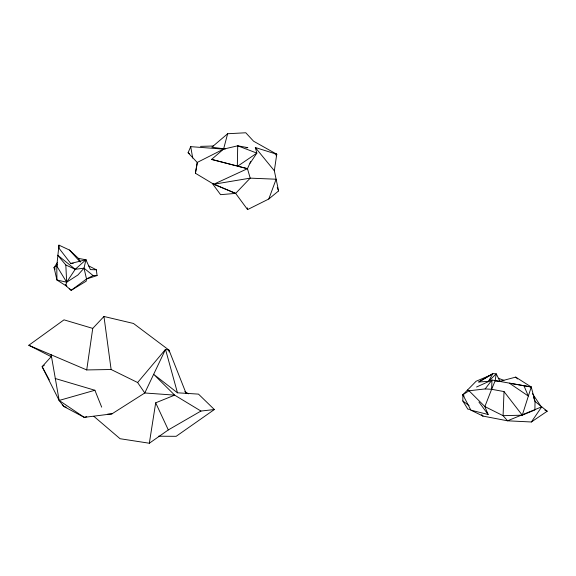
<?xml version="1.0" encoding="UTF-8"?>
<svg xmlns="http://www.w3.org/2000/svg" width="576" height="576" viewBox="0 0 576 576"><rect width="100%" height="100%" fill="white"/><g stroke="black" fill="none" stroke-linecap="round" stroke-linejoin="round"><path stroke-width="0.86" d="M470.455 409.435L467.834 409.154L462.83 400.954L462.866 394.762L476.129 381.233L490.176 375.293L492.804 373.637L496.246 373.824L499.954 381.312L515.722 377.114L531.252 387.007L535.039 401.45L534.888 409.982L522.266 415.174L503.078 415.678L484.862 406.57L469.03 390.78L467.518 390.017M470.887 410.155L488.146 414.504L484.862 406.57L491.623 389.29L491.962 380.03L531.252 387.007L522.266 415.174L504.022 391.572L491.623 389.29L485.165 388.93L469.03 390.78L462.866 394.762L470.887 410.155L482.99 416.088L507.514 420.804L531.367 421.985L547.2 411.221L535.039 401.45L533.527 397.217M504.022 391.572L503.078 415.678L507.514 420.804L541.735 406.829L531.367 421.985M78.509 258.43L85.939 259.769L84.017 268.178L86.522 278.978L86.184 281.189L71.172 290.333L65.736 285.617L56.938 280.015L56.779 266.076L58.954 245.138L69.379 250.013L78.509 258.43L80.395 261.9M93.931 416.39L120.067 438.718L149.328 443.232L155.686 402.826L174.658 395.136L153.655 374.306L177.466 392.803L198.497 394.121L214.351 409.536L200.945 411.048L174.658 395.136L144.778 392.983L137.621 382.522L111.118 369.504L86.724 369.936L92.75 328.392L103.961 316.476L133.481 323.467L169.006 350.136L186.07 393.278M268.79 199.008L276.127 179.222L250.207 178.142L235.649 193.392L220.586 194.674L212.371 183.514L235.649 193.392L247.579 209.599L268.79 199.008L278.597 190.922L274.334 170.755L276.754 154.238L253.57 141.199L245.786 132.768L227.65 133.74L211.838 147.197L225.295 149.018M491.623 389.29L495.115 380.873L496.246 373.824L488.563 381.319L478.75 381.996L492.804 373.637L488.563 381.319M235.649 193.392L213.754 184.248L195.408 173.254L197.215 162.454L223.56 149.126L237.715 145.807L247.838 147.65L246.103 147.751M195.408 173.254L197.294 163.066M250.618 161.597L247.464 168.689L213.754 184.248L250.207 178.142L247.464 168.689L211.572 159.401L223.56 149.126L227.65 133.74M65.736 285.617L66.672 282.197L65.822 264.996L57.715 255.233L75.233 269.302L84.017 268.178L93.103 275.566L97.085 275.573L96.329 269.791L88.459 265.766M84.017 268.178L77.911 274.997L66.672 282.197L56.938 280.015L54.079 267.588L56.779 266.076L57.434 264.442M276.106 155.794L276.754 154.238L255.312 147.514L256.853 153.122L250.063 163.26M197.215 162.454L188.093 152.748L190.699 146.65L223.56 149.126M54.914 269.1L54.079 267.588L57.478 262.454M96.329 269.791L90.396 269.604L85.939 259.769L75.233 269.302L66.672 282.197L56.779 266.076M485.165 388.93L491.962 380.03L476.546 387.022M137.621 382.522L165.514 349.373L169.006 350.136L169.092 351.907M86.731 416.729L84.226 417.37L59.155 400.442L51.17 354.794L51.192 356.681L42.127 366.682L59.155 400.442L63.641 406.39L84.226 417.37L111.931 413.878L144.778 392.983L165.514 349.373L177.466 392.803M93.103 275.566L86.522 278.978L71.172 290.333L69.3 288.475M51.192 356.681L28.8 345.276L63.994 319.846L92.75 328.392M149.328 443.232L168.307 429.926L200.945 411.048M214.351 409.536L176.162 436.313L158.414 436.219M44.33 365.198L42.127 366.682L49.298 379.915M478.75 381.996L490.176 375.293M84.463 260.575L85.939 259.769L70.733 263.462L58.392 247.45M86.522 278.978L97.085 275.573M59.155 400.442L94.896 390.262L101.686 407.153M70.733 263.462L73.246 263.246M107.532 414.187L111.931 413.878M200.534 146.376L213.293 146.016M495.115 380.873L501.718 381.47M275.033 153.95L276.754 154.238M531.252 387.007L509.393 383.184L528.293 396.036L523.879 385.531M211.572 159.401L236.354 165.816M238.061 166.262L247.464 168.689M55.159 378.49L94.896 390.262M66.197 407.174L63.641 406.39L62.798 404.834M498.247 378.252L503.914 380.326M28.8 345.276L86.724 369.936M65.822 264.996L75.233 269.302M544.874 410.105L547.2 411.221M184.824 391.543L188.568 393.826M188.093 152.748L189.497 153.742M462.83 400.954L469.087 405.648M481.601 415.044L482.99 416.088L481.766 414.792M515.722 377.114L517.601 378.943M65.556 284.753L66.802 285.991M462.866 394.762L464.083 396.058M69.379 250.013L80.172 261.929M255.312 147.514L274.334 170.755M478.93 402.062L488.146 414.504M532.505 393.696L540.698 406.001M54.079 267.588L55.051 269.093M155.686 402.826L168.307 429.926M277.222 187.632L278.597 190.922M190.699 146.65L192.715 158.04M247.277 207.828L247.579 209.599M103.961 316.476L111.118 369.504M58.954 245.138L59.04 247.838M237.715 145.807L237.326 166.442L256.853 153.122L237.715 145.807"/></g></svg>
